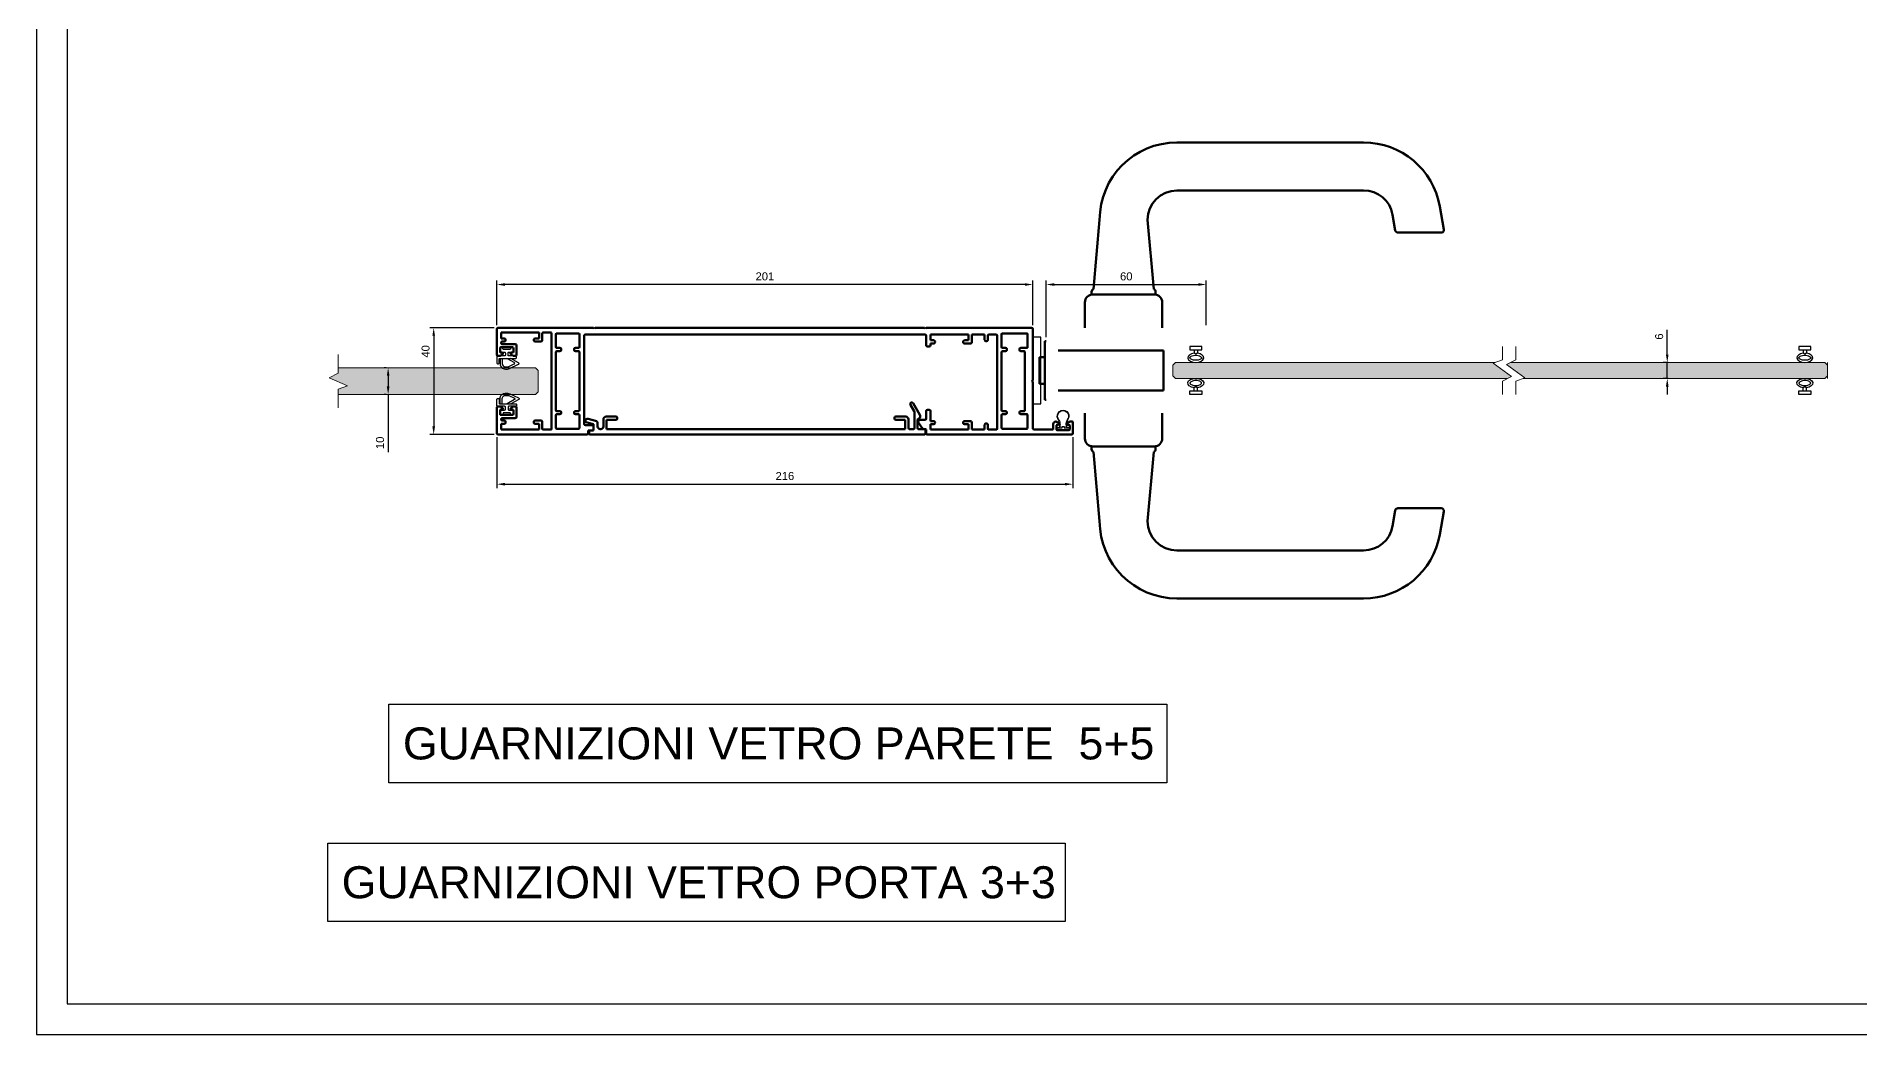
# Model space of a CAD drawing. Header units: millimetres. Extents: x 3290 to 5881, y 194 to 1035.
# Drawn here: x 3290 to 3974, y 194 to 569 of the extents above; entities that cross this region are included whole.
import ezdxf

# ---------------------------------------------------------------- set-up
doc = ezdxf.new("R2010")
doc.units = ezdxf.units.MM
for name, color, linetype in [('Blocchi', 7, 'Continuous'), ('COMP', 41, 'Continuous'), ('MANIGLIA_HOPPE_P', 7, 'Continuous'), ('MODULO_TECNICO_S', 7, 'Continuous'), ('quote', 3, 'Continuous'), ('RISCONTRO_SERRAT', 7, 'Continuous'), ('ROSETTA_PER_MANI', 7, 'Continuous'), ('SCATTO_PER_MODUL', 7, 'Continuous'), ('SERRATURA_OMEC', 7, 'Continuous')]:
    doc.layers.add(name, color=color, linetype=linetype)
doc.layers.add('GLASS & JOINTS', color=250, linetype='Continuous', lineweight=13)
doc.layers.add('GLASS HATCH', color=7, linetype='Continuous', true_color=0xb8ffed, transparency=0.5)
doc.styles.get("Standard").update_dxf_attribs({"font": 'arial.ttf'})
doc.dimstyles.new('ISO-25$0', dxfattribs={"dimtxt": 3, "dimasz": 3, "dimexe": 1.5, "dimexo": 1.5, "dimgap": 1.5, "dimtad": 1, "dimtxsty": 'Standard', "dimcen": 2.5, "dimadec": 0, "dimazin": 0, "dimtfac": 1, "dimtmove": 0, "dimatfit": 3, "dimfxl": 1, "dimarcsym": 0})

# ---------------------------------------------------------------- blocks, each defined once
blk = doc.blocks.new('modulo tecnico')
at = {"layer": 'MODULO_TECNICO_S', "color": 1, "linetype": 'Continuous', "lineweight": 50}
for p, q in [((-201, 19.5), (-201, 9.8)), ((-164.7, 20), (-200.5, 20)), ((-199.4, 18.2), (-185.15, 18.2)), ((-199.4, 16), (-199.4, 18.2)), ((-198.2, 16), (-199.4, 16)), ((-198.95, 14.8), (-198.2, 14.8)), ((-194.1, 13.9), (-198.95, 13.9)), ((-197.7, 15.3), (-197.7, 15.5)), ((-187.15, 15.5), (-187.15, 15.3)), ((-185.15, 16), (-186.65, 16)), ((-186.65, 14.8), (-184.45, 14.8)), ((-185.15, 18.2), (-185.15, 16)), ((-183.95, 15.3), (-183.95, 17.9)), ((-183.65, 18.2), (-180.75, 18.2)), ((-180.45, 17.9), (-180.45, -17.9)), ((-178.85, 12.75), (-178.85, 17.6)), ((-178.55, 17.9), (-170.35, 17.9)), ((-170.05, 17.6), (-170.05, 12.75)), ((-168.25, -16), (-168.25, 17)), ((-167.75, 17.5), (-40.5, 17.5)), ((-164.4, 19.7), (-164.7, 20)), ((-164.1, 20), (-164.4, 19.7)), ((-40.61, 20), (-164.1, 20)), ((-40.3, 19.7), (-40.61, 20)), ((-40, 20), (-40.3, 19.7)), ((-0.5, 20), (-40, 20)), ((-40, 17), (-40, 13.5)), ((-38.4, 17.5), (-24.15, 17.5)), ((-38.4, 15.3), (-38.4, 17.5)), ((-37.2, 15.3), (-38.4, 15.3)), ((-38.4, 14.1), (-37.2, 14.1)), ((-38.4, 13.5), (-38.4, 14.1)), ((-36.7, 14.6), (-36.7, 14.8)), ((-26.15, 14.8), (-26.15, 14.6)), ((-24.15, 15.3), (-25.65, 15.3)), ((-25.65, 14.1), (-23.45, 14.1)), ((-24.15, 17.5), (-24.15, 15.3)), ((-22.95, 17.5), (-18.1, 17.5)), ((-22.95, 14.6), (-22.95, 17.5)), ((-18.1, 17.5), (-18.1, 15.5)), ((-17.6, 15), (-17.4, 15)), ((-16.9, 15.5), (-16.9, 17.2)), ((-16.6, 17.5), (-13.7, 17.5)), ((-13.4, 17.2), (-13.4, -17.9)), ((-11.8, 12.75), (-11.8, 17.6)), ((-11.5, 17.9), (-2.3, 17.9)), ((-2, 17.6), (-2, 12.75)), ((0, 0.4), (0, 19.5)), ((-200.7, 9.5), (-199.88, 9.5)), ((-199.8, 11), (-199.8, 12.4)), ((-199.73, 9.54), (-198.91, 9.99)), ((-199.5, 12.7), (-195.1, 12.7)), ((-199.05, 10.7), (-199.5, 10.7)), ((-198.75, 10.25), (-198.75, 10.4)), ((-195.85, 10.4), (-195.85, 10.25)), ((-195.69, 9.99), (-194.87, 9.54)), ((-195.1, 10.7), (-195.55, 10.7)), ((-194.8, 12.4), (-194.8, 11)), ((-194.72, 9.5), (-193.9, 9.5)), ((-193.6, 9.8), (-193.6, 13.4)), ((-178.85, -10.95), (-178.85, 10.95)), ((-177.35, 12.45), (-178.55, 12.45)), ((-178.55, 11.25), (-177.35, 11.25)), ((-176.85, 11.75), (-176.85, 11.95)), ((-172.05, 11.95), (-172.05, 11.75)), ((-170.35, 12.45), (-171.55, 12.45)), ((-171.55, 11.25), (-170.35, 11.25)), ((-170.05, 10.95), (-170.05, -10.95)), ((-39.5, 13), (-38.9, 13)), ((-11.8, -10.95), (-11.8, 10.95)), ((-10.3, 12.45), (-11.5, 12.45)), ((-11.5, 11.25), (-10.3, 11.25)), ((-9.8, 11.75), (-9.8, 11.95)), ((-5, 11.95), (-5, 11.75)), ((-2.3, 12.45), (-4.5, 12.45)), ((-4.5, 11.25), (-3.3, 11.25)), ((-3, 10.95), (-3, -10.95)), ((-0.4, 0), (0, 0.4)), ((0, -0.4), (-0.4, 0)), ((0, -17.7), (0, -0.4)), ((-201, -9.8), (-201, -19.5)), ((-199.88, -9.5), (-200.7, -9.5)), ((-199.8, -12.4), (-199.8, -11)), ((-198.91, -9.99), (-199.73, -9.54)), ((-199.5, -10.7), (-199.05, -10.7)), ((-195.1, -12.7), (-199.5, -12.7)), ((-198.75, -10.4), (-198.75, -10.25)), ((-195.85, -10.25), (-195.85, -10.4)), ((-194.87, -9.54), (-195.69, -9.99)), ((-195.55, -10.7), (-195.1, -10.7)), ((-194.8, -11), (-194.8, -12.4)), ((-193.9, -9.5), (-194.72, -9.5)), ((-193.6, -13.4), (-193.6, -9.8)), ((-178.85, -17.6), (-178.85, -12.75)), ((-177.35, -11.25), (-178.55, -11.25)), ((-178.55, -12.45), (-177.35, -12.45)), ((-176.85, -11.95), (-176.85, -11.75)), ((-172.05, -11.75), (-172.05, -11.95)), ((-170.35, -11.25), (-171.55, -11.25)), ((-171.55, -12.45), (-170.35, -12.45)), ((-170.05, -12.75), (-170.05, -17.6)), ((-40, -11.3), (-40, -14)), ((-38.9, -10.8), (-39.5, -10.8)), ((-38.4, -15), (-38.4, -11.3)), ((-11.8, -17.6), (-11.8, -12.75)), ((-10.3, -11.25), (-11.5, -11.25)), ((-11.5, -12.45), (-10.3, -12.45)), ((-9.8, -11.95), (-9.8, -11.75)), ((-5, -11.75), (-5, -11.95)), ((-3.3, -11.25), (-4.5, -11.25)), ((-4.5, -12.45), (-2.3, -12.45)), ((-2, -12.75), (-2, -17.6)), ((-200.5, -20), (-167.05, -20)), ((-199.4, -16), (-198.2, -16)), ((-199.4, -18.2), (-199.4, -16)), ((-185.15, -18.2), (-199.4, -18.2)), ((-198.95, -13.9), (-194.1, -13.9)), ((-198.2, -14.8), (-198.95, -14.8)), ((-197.7, -15.5), (-197.7, -15.3)), ((-187.15, -15.3), (-187.15, -15.5)), ((-184.45, -14.8), (-186.65, -14.8)), ((-186.65, -16), (-185.15, -16)), ((-185.15, -16), (-185.15, -18.2)), ((-183.95, -17.9), (-183.95, -15.3)), ((-180.75, -18.2), (-183.65, -18.2)), ((-170.35, -17.9), (-178.55, -17.9)), ((-165.25, -16.5), (-167.75, -16.5)), ((-166.75, -18.5), (-165.25, -18.5)), ((-166.75, -19.7), (-166.75, -18.5)), ((-164.75, -18), (-164.75, -17)), ((-42.86, -15.68), (-41.39, -17.79)), ((-40.5, -14.5), (-42.25, -14.5)), ((-40.98, -18), (-40.3, -18)), ((-40, -18.3), (-40, -19.7)), ((-39.7, -20), (14.5, -20)), ((-37.2, -15), (-38.4, -15)), ((-38.4, -16.2), (-37.2, -16.2)), ((-38.4, -18.2), (-38.4, -16.2)), ((-24.15, -18.2), (-38.4, -18.2)), ((-36.7, -15.7), (-36.7, -15.5)), ((-26.15, -15.5), (-26.15, -15.7)), ((-23.45, -15), (-25.65, -15)), ((-25.65, -16.2), (-24.15, -16.2)), ((-24.15, -16.2), (-24.15, -18.2)), ((-22.95, -18.2), (-22.95, -15.5)), ((-18.1, -18.2), (-22.95, -18.2)), ((-18.1, -16.4), (-18.1, -18.2)), ((-17.4, -15.9), (-17.6, -15.9)), ((-16.9, -17.9), (-16.9, -16.4)), ((-13.7, -18.2), (-16.6, -18.2)), ((-2.3, -17.9), (-11.5, -17.9)), ((7.6, -18.2), (0.5, -18.2)), ((7.6, -16.2), (7.6, -18.2)), ((8.72, -15.2), (8.6, -15.2)), ((8.8, -18.1), (8.8, -16.7)), ((9.69, -15.69), (8.87, -15.24)), ((9.1, -16.4), (9.55, -16.4)), ((13.5, -18.4), (9.1, -18.4)), ((9.85, -16.1), (9.85, -15.95)), ((12.75, -15.95), (12.75, -16.1)), ((13.73, -15.24), (12.91, -15.69)), ((13.05, -16.4), (13.5, -16.4)), ((13.8, -16.7), (13.8, -18.1)), ((14.7, -15.2), (13.88, -15.2)), ((15, -19.5), (15, -15.5))]:
    blk.add_line(p, q, dxfattribs=at)
for centre, radius, start, end in [((-200.5, 19.5), 0.5, 90, 180), ((-198.95, 14.35), 0.45, 90, 270), ((-198.2, 15.5), 0.5, 0, 90), ((-198.2, 15.3), 0.5, 270, 0), ((-194.1, 13.4), 0.5, 0, 90), ((-186.65, 15.5), 0.5, 90, 180), ((-186.65, 15.3), 0.5, 180, 270), ((-184.45, 15.3), 0.5, 270, 0), ((-183.65, 17.9), 0.3, 90, 180), ((-180.75, 17.9), 0.3, 0, 90), ((-178.55, 17.6), 0.3, 90, 180), ((-170.35, 17.6), 0.3, 0, 90), ((-167.75, 17), 0.5, 90, 180), ((-40.5, 17), 0.5, 0, 90), ((-37.2, 14.8), 0.5, 0, 90), ((-37.2, 14.6), 0.5, 270, 0), ((-25.65, 14.8), 0.5, 90, 180), ((-25.65, 14.6), 0.5, 180, 270), ((-23.45, 14.6), 0.5, 270, 0), ((-17.6, 15.5), 0.5, 180, 270), ((-17.4, 15.5), 0.5, 270, 0), ((-16.6, 17.2), 0.3, 90, 180), ((-13.7, 17.2), 0.3, 0, 90), ((-11.5, 17.6), 0.3, 90, 180), ((-2.3, 17.6), 0.3, 0, 90), ((-0.5, 19.5), 0.5, 0, 90), ((-200.7, 9.8), 0.3, 180, 270), ((-199.88, 9.8), 0.3, 270, 298.70595), ((-199.5, 12.4), 0.3, 90, 180), ((-199.5, 11), 0.3, 180, 270), ((-199.05, 10.4), 0.3, 0, 90), ((-199.05, 10.25), 0.3, 298.70595, 0), ((-195.55, 10.4), 0.3, 90, 180), ((-195.55, 10.25), 0.3, 180, 241.29405), ((-195.1, 12.4), 0.3, 0, 90), ((-195.1, 11), 0.3, 270, 0), ((-194.72, 9.8), 0.3, 241.29405, 270), ((-193.9, 9.8), 0.3, 270, 0), ((-178.55, 12.75), 0.3, 180, 270), ((-178.55, 10.95), 0.3, 90, 180), ((-177.35, 11.95), 0.5, 0, 90), ((-177.35, 11.75), 0.5, 270, 0), ((-171.55, 11.95), 0.5, 90, 180), ((-171.55, 11.75), 0.5, 180, 270), ((-170.35, 12.75), 0.3, 270, 0), ((-170.35, 10.95), 0.3, 0, 90), ((-39.5, 13.5), 0.5, 180, 270), ((-38.9, 13.5), 0.5, 270, 0), ((-11.5, 12.75), 0.3, 180, 270), ((-11.5, 10.95), 0.3, 90, 180), ((-10.3, 11.95), 0.5, 0, 90), ((-10.3, 11.75), 0.5, 270, 0), ((-4.5, 11.95), 0.5, 90, 180), ((-4.5, 11.75), 0.5, 180, 270), ((-3.3, 10.95), 0.3, 0, 90), ((-2.3, 12.75), 0.3, 270, 0), ((-200.7, -9.8), 0.3, 90, 180), ((-199.88, -9.8), 0.3, 61.29405, 90), ((-199.5, -11), 0.3, 90, 180), ((-199.5, -12.4), 0.3, 180, 270), ((-199.05, -10.4), 0.3, 270, 0), ((-199.05, -10.25), 0.3, 0, 61.29405), ((-195.55, -10.25), 0.3, 118.70595, 180), ((-195.55, -10.4), 0.3, 180, 270), ((-195.1, -11), 0.3, 0, 90), ((-195.1, -12.4), 0.3, 270, 0), ((-194.72, -9.8), 0.3, 90, 118.70595), ((-194.1, -13.4), 0.5, 270, 0), ((-193.9, -9.8), 0.3, 0, 90), ((-178.55, -10.95), 0.3, 180, 270), ((-178.55, -12.75), 0.3, 90, 180), ((-177.35, -11.75), 0.5, 0, 90), ((-177.35, -11.95), 0.5, 270, 0), ((-171.55, -11.75), 0.5, 90, 180), ((-171.55, -11.95), 0.5, 180, 270), ((-170.35, -10.95), 0.3, 270, 0), ((-170.35, -12.75), 0.3, 0, 90), ((-39.5, -11.3), 0.5, 90, 180), ((-38.9, -11.3), 0.5, 0, 90), ((-11.5, -10.95), 0.3, 180, 270), ((-11.5, -12.75), 0.3, 90, 180), ((-10.3, -11.75), 0.5, 0, 90), ((-10.3, -11.95), 0.5, 270, 0), ((-4.5, -11.75), 0.5, 90, 180), ((-4.5, -11.95), 0.5, 180, 270), ((-3.3, -10.95), 0.3, 270, 0), ((-2.3, -12.75), 0.3, 0, 90), ((-200.5, -19.5), 0.5, 180, 270), ((-198.95, -14.35), 0.45, 90, 270), ((-198.2, -15.3), 0.5, 0, 90), ((-198.2, -15.5), 0.5, 270, 0), ((-186.65, -15.3), 0.5, 90, 180), ((-186.65, -15.5), 0.5, 180, 270), ((-184.45, -15.3), 0.5, 0, 90), ((-183.65, -17.9), 0.3, 180, 270), ((-180.75, -17.9), 0.3, 270, 0), ((-178.55, -17.6), 0.3, 180, 270), ((-170.35, -17.6), 0.3, 270, 0), ((-167.75, -16), 0.5, 180, 270), ((-167.05, -19.7), 0.3, 270, 0), ((-165.25, -17), 0.5, 0, 90), ((-165.25, -18), 0.5, 270, 0), ((-42.25, -15.25), 0.75, 90, 215.00643), ((-40.98, -17.5), 0.5, 215.00643, 270), ((-40.5, -14), 0.5, 270, 0), ((-40.3, -18.3), 0.3, 0, 90), ((-39.7, -19.7), 0.3, 180, 270), ((-37.2, -15.5), 0.5, 0, 90), ((-37.2, -15.7), 0.5, 270, 0), ((-25.65, -15.5), 0.5, 90, 180), ((-25.65, -15.7), 0.5, 180, 270), ((-23.45, -15.5), 0.5, 0, 90), ((-17.6, -16.4), 0.5, 90, 180), ((-17.4, -16.4), 0.5, 0, 90), ((-16.6, -17.9), 0.3, 180, 270), ((-13.7, -17.9), 0.3, 270, 0), ((-11.5, -17.6), 0.3, 180, 270), ((-2.3, -17.6), 0.3, 270, 0), ((0.5, -17.7), 0.5, 180, 270), ((8.6, -16.2), 1, 90, 180), ((8.72, -15.5), 0.3, 61.29405, 90), ((9.1, -16.7), 0.3, 90, 180), ((9.1, -18.1), 0.3, 180, 270), ((9.55, -16.1), 0.3, 270, 0), ((9.55, -15.95), 0.3, 0, 61.29405), ((13.05, -15.95), 0.3, 118.70595, 180), ((13.05, -16.1), 0.3, 180, 270), ((13.5, -16.7), 0.3, 0, 90), ((13.5, -18.1), 0.3, 270, 0), ((13.88, -15.5), 0.3, 90, 118.70595), ((14.5, -19.5), 0.5, 270, 0), ((14.7, -15.5), 0.3, 0, 90)]:
    blk.add_arc(centre, radius, start, end, dxfattribs=at)
at = {"layer": 'RISCONTRO_SERRAT', "color": 1, "linetype": 'Continuous', "lineweight": 50}
blk.add_line((0, 6.45), (0, 16.5), dxfattribs=at)
blk = doc.blocks.new('copertina modulo tecnico')
at = {"layer": 'SCATTO_PER_MODUL', "color": 5, "linetype": 'Continuous', "lineweight": 50}
for p, q in [((118.79, 8.3), (120.17, 5.92)), ((122.37, 4.51), (119.83, 8.9)), ((-2.44, 1.65), (0, 1)), ((0.76, 2.35), (-2.06, 3.1)), ((0, 1), (0, -1)), ((1.5, 0.2), (1.5, 1.38)), ((3.7, 2.9), (3.7, 0.2)), ((8.4, 3.9), (4.7, 3.9)), ((4.9, 2.7), (8.4, 2.7)), ((4.9, -0.8), (4.9, 2.7)), ((8.9, 3.2), (8.9, 3.4)), ((112.85, 3.4), (112.85, 3.2)), ((117.05, 3.9), (113.35, 3.9)), ((113.35, 2.7), (116.85, 2.7)), ((116.85, 2.7), (116.85, -0.8)), ((118.05, -0.3), (118.05, 2.9)), ((120.3, 5.42), (120.3, -0.5)), ((121.5, 2.86), (122, 3.14)), ((121.5, -0.5), (121.5, 2.86)), ((-1.7, -1.6), (-1.7, -2.5)), ((-0.3, -1.3), (-1.4, -1.3)), ((-1.4, -2.8), (124.15, -2.8)), ((2.7, -0.8), (2.5, -0.8)), ((116.85, -0.8), (4.9, -0.8)), ((120, -0.8), (118.55, -0.8)), ((124.15, -0.8), (121.8, -0.8)), ((124.45, -2.5), (124.45, -1.1))]:
    blk.add_line(p, q, dxfattribs=at)
for centre, radius, start, end in [((119.31, 8.6), 0.6, 30.00027, 210.00027), ((-2.25, 2.38), 0.75, 75.00089, 255.00089), ((0.5, 1.38), 1, 0, 75.00089), ((2.5, 0.2), 1, 180, 270), ((2.7, 0.2), 1, 270, 0.00084), ((4.7, 2.9), 1, 90, 180.00084), ((8.4, 3.4), 0.5, 0, 90), ((8.4, 3.2), 0.5, 270, 0), ((113.35, 3.4), 0.5, 90, 180), ((113.35, 3.2), 0.5, 180, 270), ((117.05, 2.9), 1, 359.99916, 90), ((119.3, 5.42), 1, 0, 30.00027), ((121.5, 4.01), 1, 299.99109, 30.00027), ((-1.4, -1.6), 0.3, 90, 180), ((-1.4, -2.5), 0.3, 180, 270.00077), ((-0.3, -1), 0.3, 270, 0), ((118.55, -0.3), 0.5, 179.99916, 270.00058), ((120, -0.5), 0.3, 270.00058, 0), ((121.8, -0.5), 0.3, 180, 270), ((124.15, -1.1), 0.3, 0, 90), ((124.15, -2.5), 0.3, 270.00077, 0)]:
    blk.add_arc(centre, radius, start, end, dxfattribs=at)
blk = doc.blocks.new('48750')
at = {"layer": 'COMP'}
for p, q in [((-3.8, 1.56), (-4.38, 1.84)), ((-1.46, 1.14), (-2.05, 1.14)), ((-4.38, -1.84), (-3.8, -1.56)), ((-2.05, -1.14), (-1.46, -1.14))]:
    blk.add_line(p, q, dxfattribs=at)
blk.add_lwpolyline([(-0.95, 1.75, -0.414214), (-1.45, 1.25), (-2.05, 1.25, -0.117054), (-3.75, 1.65), (-4.33, 1.94, 1.622467), (-4.33, -1.94), (-3.75, -1.65, -0.117054), (-2.05, -1.25), (-1.45, -1.25, -0.414214), (-0.95, -1.75), (-0.95, -2.41), (0, -2.41), (0, 2.41), (-0.95, 2.41)], format="xyb", close=True, dxfattribs=at)
blk.add_lwpolyline([(-0.1, 2.32), (-0.85, 2.32), (-0.85, 0.4), (-1.35, 0.4), (-1.35, -0.4), (-0.85, -0.4), (-0.85, -2.31), (-0.1, -2.31)], close=True, dxfattribs=at)
for centre, radius, start, end in [((-5.3, 0), 2.07, 63.29482, 296.70518), ((-2.05, 5.03), 3.89, 243.29482, 270), ((-1.46, 1.75), 0.61, 270, 0), ((-2.05, -5.03), 3.89, 90, 116.70518), ((-1.46, -1.75), 0.61, 0, 90)]:
    blk.add_arc(centre, radius, start, end, dxfattribs=at)
blk = doc.blocks.new('Cartiglio A3')
at = {"color": 6}
for points in [[(0, 726.876), (0, 0), (1034.376, 0), (1034.376, 726.876)], [(10, 716.876), (10, 10), (1024.376, 10), (1024.376, 716.876)]]:
    blk.add_lwpolyline(points, close=True, dxfattribs=at)
blk = doc.blocks.new('*D25')
at = {"layer": 'Defpoints', "color": 0, "transparency": 16777216}
for p in [(3423, 444.48), (3422.22, 434.48), (3423, 434.48)]:
    blk.add_point(p, dxfattribs=at)
at = {"layer": 'quote', "color": 0, "lineweight": -2, "transparency": 16777216}
for p, q in [((3421.5, 444.48), (3420.72, 444.48)), ((3422.22, 441.48), (3422.22, 437.48)), ((3421.5, 434.48), (3420.72, 434.48)), ((3422.22, 434.48), (3422.22, 412.84))]:
    blk.add_line(p, q, dxfattribs=at)
at = {"layer": 'quote', "color": 0, "transparency": 16777216}
for points in [[(3421.72, 441.48), (3422.72, 441.48), (3422.22, 444.48)], [(3421.72, 437.48), (3422.72, 437.48), (3422.22, 434.48)]]:
    blk.add_solid(points, dxfattribs=at)
at = {"layer": 'quote', "color": 0, "transparency": 16777216, "insert": (3419.19, 416.34), "char_height": 3, "attachment_point": 5, "rotation": 90}
blk.add_mtext('10', dxfattribs=at)
blk = doc.blocks.new('*D44')
at = {"layer": 'Defpoints', "color": 0, "transparency": 16777216}
for p in [(3463.48, 459.48), (3439.31, 419.48), (3463.48, 419.48)]:
    blk.add_point(p, dxfattribs=at)
at = {"layer": 'quote', "color": 0, "lineweight": -2, "transparency": 16777216}
for p, q in [((3461.98, 459.48), (3437.81, 459.48)), ((3439.31, 456.48), (3439.31, 422.48)), ((3461.98, 419.48), (3437.81, 419.48))]:
    blk.add_line(p, q, dxfattribs=at)
at = {"layer": 'quote', "color": 0, "transparency": 16777216}
for points in [[(3438.81, 456.48), (3439.81, 456.48), (3439.31, 459.48)], [(3438.81, 422.48), (3439.81, 422.48), (3439.31, 419.48)]]:
    blk.add_solid(points, dxfattribs=at)
at = {"layer": 'quote', "color": 0, "transparency": 16777216, "insert": (3436.28, 450.62), "char_height": 3, "attachment_point": 5, "rotation": 90}
blk.add_mtext('40', dxfattribs=at)
blk = doc.blocks.new('*D45')
at = {"layer": 'Defpoints', "color": 0, "transparency": 16777216}
for p in [(3462.98, 475.7), (3462.98, 458.98), (3663.98, 458.98)]:
    blk.add_point(p, dxfattribs=at)
at = {"layer": 'quote', "color": 0, "lineweight": -2, "transparency": 16777216}
for p, q in [((3462.98, 460.48), (3462.98, 477.2)), ((3660.98, 475.7), (3465.98, 475.7)), ((3663.98, 460.48), (3663.98, 477.2))]:
    blk.add_line(p, q, dxfattribs=at)
at = {"layer": 'quote', "color": 0, "transparency": 16777216}
for points in [[(3465.98, 476.2), (3465.98, 475.2), (3462.98, 475.7)], [(3660.98, 476.2), (3660.98, 475.2), (3663.98, 475.7)]]:
    blk.add_solid(points, dxfattribs=at)
at = {"layer": 'quote', "color": 0, "transparency": 16777216, "insert": (3563.48, 478.74), "char_height": 3, "attachment_point": 5}
blk.add_mtext('201', dxfattribs=at)
blk = doc.blocks.new('*D46')
at = {"layer": 'Defpoints', "color": 0, "transparency": 16777216}
for p in [(3462.98, 419.98), (3678.98, 419.98), (3678.98, 400.82)]:
    blk.add_point(p, dxfattribs=at)
at = {"layer": 'quote', "color": 0, "lineweight": -2, "transparency": 16777216}
for p, q in [((3462.98, 418.48), (3462.98, 399.32)), ((3678.98, 418.48), (3678.98, 399.32)), ((3465.98, 400.82), (3675.98, 400.82))]:
    blk.add_line(p, q, dxfattribs=at)
at = {"layer": 'quote', "color": 0, "transparency": 16777216}
for points in [[(3465.98, 401.32), (3465.98, 400.32), (3462.98, 400.82)], [(3675.98, 401.32), (3675.98, 400.32), (3678.98, 400.82)]]:
    blk.add_solid(points, dxfattribs=at)
at = {"layer": 'quote', "color": 0, "transparency": 16777216, "insert": (3570.98, 403.86), "char_height": 3, "attachment_point": 5}
blk.add_mtext('216', dxfattribs=at)
blk = doc.blocks.new('*D77')
at = {"layer": 'Defpoints', "color": 0, "transparency": 16777216}
for p in [(3728.98, 475.7), (3728.98, 459.01), (3668.98, 454.48)]:
    blk.add_point(p, dxfattribs=at)
at = {"layer": 'quote', "color": 0, "lineweight": -2, "transparency": 16777216}
for p, q in [((3668.98, 455.98), (3668.98, 477.2)), ((3671.98, 475.7), (3725.98, 475.7)), ((3728.98, 460.51), (3728.98, 477.2))]:
    blk.add_line(p, q, dxfattribs=at)
at = {"layer": 'quote', "color": 0, "transparency": 16777216}
for points in [[(3671.98, 476.2), (3671.98, 475.2), (3668.98, 475.7)], [(3725.98, 476.2), (3725.98, 475.2), (3728.98, 475.7)]]:
    blk.add_solid(points, dxfattribs=at)
at = {"layer": 'quote', "color": 0, "transparency": 16777216, "insert": (3698.98, 478.74), "char_height": 3, "attachment_point": 5}
blk.add_mtext('60', dxfattribs=at)
blk = doc.blocks.new('Guarnizione H1.474')
at = {"color": 7}
for points in [[(0.33, 0.25), (0.33, -0.34, -0.414214), (0.3, -0.37), (0.27, -0.37, -0.414214), (0.24, -0.34), (0.24, -0.08, 0.414214), (0.21, -0.05), (0.13, -0.05, 0.414214), (0.1, -0.08), (0.1, -0.21, -0.414214), (0.07, -0.24), (-0.05, -0.24, -0.414214), (-0.08, -0.21), (-0.08, -0.17, -0.414214), (-0.05, -0.14), (-0.03, -0.14, 0.414214), (0, -0.11), (0, 0.11, 0.414214), (-0.03, 0.14), (-0.05, 0.14, -0.414214), (-0.08, 0.17), (-0.08, 0.21, -0.414214), (-0.05, 0.24), (0.07, 0.24, -0.414214), (0.1, 0.21), (0.1, 0.08, 0.414214), (0.13, 0.05), (0.21, 0.05, 0.414214), (0.24, 0.08), (0.24, 0.34, -0.414214), (0.27, 0.37), (0.5, 0.37, -0.414214), (0.53, 0.34), (0.53, 0.31, -0.414214), (0.5, 0.28), (0.36, 0.28, 0.414214), (0.33, 0.25), (0.53, 0.25, -0.414214), (0.73, 0.05), (0.73, -0.026, -0.109651), (0.711, -0.111), (0.554, -0.447, -0.606635), (0.501, -0.449), (0.33, -0.152)], [(0.33, 0.17), (0.53, 0.17, -0.414214), (0.65, 0.05), (0.65, -0.026, -0.109651), (0.639, -0.077), (0.542, -0.285, -0.606635), (0.489, -0.287), (0.33, -0.012)]]:
    blk.add_lwpolyline(points, format="xyb", dxfattribs=at)
blk = doc.blocks.new('*D140')
at = {"layer": 'Defpoints', "color": 0, "transparency": 16777216}
for p in [(3901.81, 446.44), (3903.71, 446.44), (3903.71, 440.44)]:
    blk.add_point(p, dxfattribs=at)
at = {"layer": 'quote', "color": 0, "lineweight": -2, "transparency": 16777216}
for p, q in [((3901.81, 449.44), (3901.81, 458.74)), ((3902.21, 446.44), (3900.31, 446.44)), ((3901.81, 440.44), (3901.81, 446.44)), ((3902.21, 440.44), (3900.31, 440.44)), ((3901.81, 437.44), (3901.81, 434.44))]:
    blk.add_line(p, q, dxfattribs=at)
at = {"layer": 'quote', "color": 0, "transparency": 16777216}
for points in [[(3901.31, 449.44), (3902.31, 449.44), (3901.81, 446.44)], [(3901.31, 437.44), (3902.31, 437.44), (3901.81, 440.44)]]:
    blk.add_solid(points, dxfattribs=at)
at = {"layer": 'quote', "color": 0, "transparency": 16777216, "insert": (3898.78, 455.59), "char_height": 3, "attachment_point": 5, "rotation": 90}
blk.add_mtext(' 6', dxfattribs=at)
blk = doc.blocks.new('Guarnizione ADS02 (ZINANI & BUSSEI)')
at = {"color": 2}
for points in [[(-0.225, 0), (0.225, 0), (0.225, 0.13), (-0.225, 0.13), (-0.225, 0)], [(-0.06, 0.254), (0, 0.29), (0.06, 0.254)], [(-0.06, 0.13), (-0.06, 0.254)], [(0.06, 0.13), (0.06, 0.254)]]:
    blk.add_lwpolyline(points, dxfattribs=at)
blk.add_ellipse((0, 0.425), major_axis=(-0.3, 0), ratio=0.583333, start_param=1.772154, end_param=7.652624, dxfattribs=at)
blk.add_open_spline([(-0.22, 0.425), (-0.22, 0.422), (-0.22, 0.419), (-0.216, 0.41), (-0.212, 0.404), (-0.201, 0.391), (-0.192, 0.384), (-0.16, 0.362), (-0.128, 0.348), (-0.054, 0.331), (-0.012, 0.328), (0.069, 0.334), (0.108, 0.342), (0.163, 0.364), (0.183, 0.376), (0.206, 0.396), (0.213, 0.405), (0.219, 0.417), (0.22, 0.421), (0.22, 0.429), (0.219, 0.433), (0.212, 0.446), (0.206, 0.455), (0.184, 0.473), (0.169, 0.482), (0.132, 0.499), (0.111, 0.506), (0.049, 0.519), (0.006, 0.522), (-0.077, 0.515), (-0.116, 0.505), (-0.169, 0.483), (-0.187, 0.471), (-0.208, 0.452), (-0.214, 0.444), (-0.219, 0.432), (-0.22, 0.428), (-0.22, 0.425)], degree=3, knots=[0, 0, 0, 0, 0.239326, 0.239326, 0.478652, 0.478652, 0.717978, 0.717978, 1.201483, 1.201483, 1.684988, 1.684988, 2.168493, 2.168493, 2.541097, 2.541097, 2.84364, 2.84364, 3.146183, 3.146183, 3.448726, 3.448726, 3.751269, 3.751269, 4.053813, 4.053813, 4.356356, 4.356356, 4.852634, 4.852634, 5.348913, 5.348913, 5.711452, 5.711452, 6.00934, 6.00934, 6.283185, 6.283185, 6.283185, 6.283185], dxfattribs=at)

msp = doc.modelspace()

# ---------------------------------------------------------------- hatches: boundary and pattern name
at = {"layer": 'GLASS HATCH'}
h = msp.add_hatch(color=256, dxfattribs=at)
h.dxf.hatch_style = 1
h.paths.add_polyline_path([(3477.532, 434.478), (3478.532, 435.478), (3478.532, 443.478), (3477.532, 444.478), (3403.527, 444.478), (3403.527, 442.496), (3400.092, 440.746), (3406.961, 437.746), (3403.527, 436.496), (3403.527, 434.478)])
h = msp.add_hatch(color=256, dxfattribs=at)
h.dxf.hatch_style = 1
h.paths.add_polyline_path([(3836.554, 446.228), (3837.241, 446.478), (3717.482, 446.478), (3716.482, 445.478), (3716.482, 441.478), (3717.482, 440.478), (3841.951, 440.478), (3843.422, 441.228)])
h = msp.add_hatch(color=256, dxfattribs=at)
h.dxf.hatch_style = 1
h.paths.add_polyline_path([(3960.934, 440.442), (3961.934, 441.442), (3961.934, 445.442), (3960.934, 446.442), (3843.026, 446.442), (3841.554, 445.692), (3848.422, 440.692), (3847.736, 440.442), (3856.835, 440.442)])

# ---------------------------------------------------------------- linework, layer by layer
for points in [[(3663.982, 430.978), (3666.982, 430.978), (3666.982, 455.978), (3663.982, 455.978)], [(3422.53, 318.308), (3714.124, 318.308), (3714.124, 288.856), (3422.53, 288.856)], [(3399.582, 266.241), (3676.009, 266.241), (3676.009, 236.789), (3399.582, 236.789)]]:
    msp.add_lwpolyline(points, close=True)
at = {"layer": 'GLASS & JOINTS'}
for p, q in [((3960.934, 446.442), (3843.026, 446.442)), ((3961.934, 445.442), (3960.934, 446.442)), ((3961.934, 440.442), (3961.934, 446.442)), ((3961.934, 441.442), (3961.934, 445.442)), ((3847.736, 440.442), (3960.934, 440.442)), ((3960.934, 440.442), (3961.934, 441.442))]:
    msp.add_line(p, q, dxfattribs=at)
for points in [[(3839.988, 452.478), (3839.988, 447.478), (3836.554, 446.228), (3843.422, 441.228), (3839.988, 439.478), (3839.988, 434.478)], [(3844.988, 434.442), (3844.988, 439.442), (3848.422, 440.692), (3841.554, 445.692), (3844.988, 447.442), (3844.988, 452.442)], [(3403.527, 429.496), (3403.527, 436.496), (3406.961, 437.746), (3400.092, 440.746), (3403.527, 442.496), (3403.527, 449.496)], [(3403.527, 434.478), (3477.532, 434.478), (3478.532, 435.478), (3478.532, 443.478), (3477.532, 444.478), (3403.527, 444.478)], [(3837.241, 446.478), (3717.482, 446.478), (3716.482, 445.478), (3716.482, 441.478), (3717.482, 440.478), (3841.951, 440.478)]]:
    msp.add_lwpolyline(points, dxfattribs=at)
at = {"layer": 'MANIGLIA_HOPPE_P', "color": 7, "linetype": 'Continuous', "lineweight": 50}
for p, q in [((3787.982, 528.978), (3717.982, 528.978)), ((3717.982, 510.978), (3787.982, 510.978)), ((3688.982, 499.978), (3686.708, 473.978)), ((3709.257, 473.978), (3706.982, 499.978)), ((3798.815, 501.888), (3799.855, 495.992)), ((3818.071, 496.339), (3816.542, 505.013)), ((3800.84, 495.165), (3817.087, 495.165)), ((3685.982, 473.016), (3685.982, 471.978)), ((3709.982, 471.978), (3685.982, 471.978)), ((3709.982, 471.978), (3709.982, 473.016)), ((3685.982, 414.978), (3685.982, 413.939)), ((3685.982, 414.978), (3709.982, 414.978)), ((3686.708, 412.978), (3688.982, 386.978)), ((3706.982, 386.978), (3709.257, 412.978)), ((3709.982, 413.939), (3709.982, 414.978)), ((3799.855, 390.964), (3798.815, 385.068)), ((3817.087, 391.79), (3800.84, 391.79)), ((3816.704, 391.79), (3816.401, 391.79)), ((3816.542, 381.942), (3818.071, 390.616)), ((3787.982, 375.978), (3717.982, 375.978)), ((3717.982, 357.978), (3787.982, 357.978))]:
    msp.add_line(p, q, dxfattribs=at)
for centre, radius, start, end in [((3717.982, 499.978), 29, 90, 180), ((3787.982, 499.978), 29, 10, 90), ((3717.982, 499.978), 11, 90, 180), ((3787.982, 499.978), 11, 10, 90), ((3686.982, 473.016), 1, 105.94445, 180), ((3708.982, 473.016), 1, 360, 74.05555), ((3686.982, 413.939), 1, 180, 254.05555), ((3708.982, 413.939), 1, 285.94445, 360), ((3717.982, 386.978), 29, 180, 270), ((3717.982, 386.978), 11, 180, 270), ((3787.982, 386.978), 11, 270, 350), ((3787.982, 386.978), 29, 270, 350)]:
    msp.add_arc(centre, radius, start, end, dxfattribs=at)
for points, knots in [([(3799.855, 495.992), (3799.888, 495.78), (3800.138, 495.326), (3800.628, 495.162), (3800.84, 495.165)], [0, 0, 0, 0, 0.5030414, 1, 1, 1, 1]), ([(3817.087, 495.165), (3817.337, 495.156), (3817.972, 495.418), (3818.125, 496.092), (3818.071, 496.339)], [0, 0, 0, 0, 0.4969312, 1, 1, 1, 1]), ([(3800.84, 391.79), (3800.628, 391.793), (3800.138, 391.63), (3799.888, 391.175), (3799.855, 390.964)], [0, 0, 0, 0, 0.4969586, 1, 1, 1, 1]), ([(3818.071, 390.616), (3818.125, 390.864), (3817.972, 391.537), (3817.337, 391.799), (3817.087, 391.79)], [0, 0, 0, 0, 0.5030688, 1, 1, 1, 1])]:
    msp.add_open_spline(points, degree=3, knots=knots, dxfattribs=at)
at = {"layer": 'ROSETTA_PER_MANI', "color": 7, "linetype": 'Continuous', "lineweight": 50}
for p, q in [((3686.482, 471.978), (3692.982, 471.978)), ((3702.982, 471.978), (3709.482, 471.978)), ((3683.482, 459.478), (3683.482, 468.978)), ((3712.482, 468.978), (3712.482, 459.478)), ((3683.482, 417.978), (3683.482, 427.478)), ((3712.482, 427.478), (3712.482, 417.978)), ((3692.982, 414.978), (3686.482, 414.978)), ((3709.482, 414.978), (3702.982, 414.978))]:
    msp.add_line(p, q, dxfattribs=at)
for centre, start, end in [((3686.482, 468.978), 90, 180), ((3709.482, 468.978), 360, 90), ((3686.482, 417.978), 180, 270), ((3709.482, 417.978), 270, 360)]:
    msp.add_arc(centre, 3, start, end, dxfattribs=at)
at = {"layer": 'SERRATURA_OMEC', "color": 7, "linetype": 'Continuous', "lineweight": 50}
for p, q in [((3668.482, 432.478), (3668.482, 454.478)), ((3668.982, 454.478), (3668.482, 454.478)), ((3666.482, 438.478), (3666.482, 448.478)), ((3666.482, 448.478), (3668.482, 448.478)), ((3673.482, 450.978), (3712.982, 450.978)), ((3712.982, 435.978), (3712.982, 450.978)), ((3666.482, 438.478), (3668.482, 438.478)), ((3668.482, 432.478), (3668.982, 432.478)), ((3673.482, 435.978), (3712.982, 435.978))]:
    msp.add_line(p, q, dxfattribs=at)

# ---------------------------------------------------------------- block references
for name, p, xscale, yscale, zscale in [('Cartiglio A3', (3290.371, 194.435), 1.15700614685312, 1.15700614685312, 1.15700614685312), ('Guarnizione ADS02 (ZINANI & BUSSEI)', (3725.035, 434.478), -10, 10, 10), ('Guarnizione ADS02 (ZINANI & BUSSEI)', (3953.387, 434.478), -10, 10, 10)]:
    msp.add_blockref(name, p, dxfattribs=dict(xscale=xscale, yscale=yscale, zscale=zscale))
at = {"color": 1, "yscale": 10, "zscale": 10}
for p, xscale, rotation in [((3466.67, 451.315), -10, 90), ((3466.692, 427.63), 10, 90.00000000000001)]:
    msp.add_blockref('Guarnizione H1.474', p, dxfattribs=dict(at, xscale=xscale, rotation=rotation))
at = {"xscale": 10, "yscale": 10, "zscale": 10, "rotation": 180}
for p in [(3725.035, 452.478), (3953.387, 452.478)]:
    msp.add_blockref('Guarnizione ADS02 (ZINANI & BUSSEI)', p, dxfattribs=at)
at = {"layer": 'Blocchi', "color": 1}
for name, p in [('modulo tecnico', (3663.982, 439.478)), ('copertina modulo tecnico', (3499.256, 422.277))]:
    msp.add_blockref(name, p, dxfattribs=at)
at = {"layer": 'Blocchi', "xscale": -1, "rotation": 90}
msp.add_blockref('48750', (3675.282, 421.078), dxfattribs=at)

# ---------------------------------------------------------------- texts
at = {"char_height": 12, "attachment_point": 1}
for s, insert in [('GUARNIZIONI VETRO PARETE  5+5', (3427.755, 309.609)), ('GUARNIZIONI VETRO PORTA 3+3', (3404.806, 257.542))]:
    msp.add_mtext_dynamic_manual_height_columns(s, width=450.18561, gutter_width=12.5, heights=[0], dxfattribs=dict(at, insert=insert))

# ---------------------------------------------------------------- dimensions: what is measured, and where the dimension line sits
at = {"layer": 'quote'}
for base, p1, p2, picture, middle in [((3462.982, 475.703), (3663.982, 458.978), (3462.982, 458.978), '*D45', (3563.482, 478.735)), ((3728.981, 475.703), (3668.982, 454.478), (3728.981, 459.011), '*D77', (3698.982, 478.735)), ((3678.982, 400.824), (3462.982, 419.978), (3678.982, 419.978), '*D46', (3570.982, 403.856))]:
    dim = msp.add_linear_dim(base=base, p1=p1, p2=p2, dimstyle='ISO-25$0', dxfattribs=at)
    dim.commit()
    dim.dimension.update_dxf_attribs({"geometry": picture, "text_midpoint": middle})
for base, p1, p2, picture, middle in [((3439.314, 419.478), (3463.482, 459.478), (3463.482, 419.478), '*D44', (3439.314, 450.623)), ((3422.217, 434.478), (3423.004, 444.478), (3423.004, 434.478), '*D25', (3422.217, 416.339))]:
    dim = msp.add_linear_dim(base=base, p1=p1, p2=p2, angle=90, dimstyle='ISO-25$0', dxfattribs=at)
    dim.commit()
    dim.dimension.update_dxf_attribs({"geometry": picture, "text_midpoint": middle, "dimtype": 160})
dim = msp.add_linear_dim(base=(3901.81, 446.442), p1=(3903.711, 440.442), p2=(3903.711, 446.442), angle=90, text=' <>', dimstyle='ISO-25$0', dxfattribs=at)
dim.commit()
dim.dimension.update_dxf_attribs({"geometry": '*D140', "text_midpoint": (3901.81, 455.593), "dimtype": 160})

doc.saveas('drawing.dxf')
